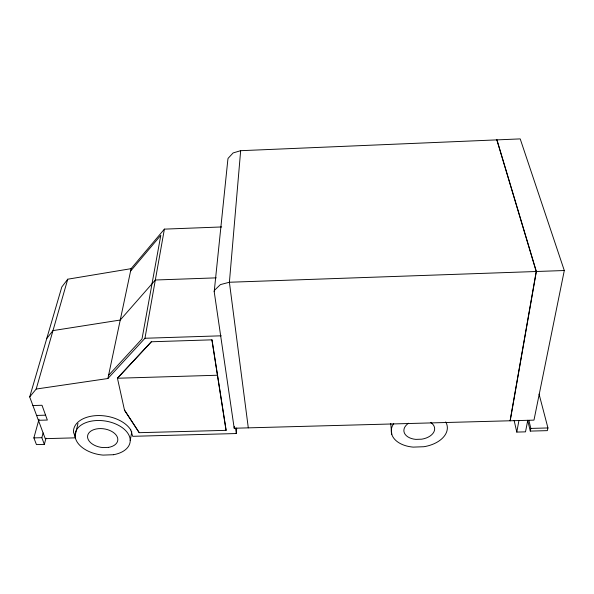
<?xml version="1.0" encoding="UTF-8"?>
<svg xmlns="http://www.w3.org/2000/svg" width="594" height="594" viewBox="0 0 594 594"><rect width="100%" height="100%" fill="white"/><g stroke="black" fill="none" stroke-linecap="round" stroke-linejoin="round"><path stroke-width="0.89" d="M130.821 430.011L132.677 436.315L236.323 433.538L236.687 428.044M234.199 428.237L214.204 291.691L227.844 159.675L228.066 158.375L233.123 152.933L240.659 150.69L520.21 138.899L564.3 270.522L533.976 420.129L234.199 428.237L234.326 426.388M240.659 150.69L229.395 282.247L248.299 427.851M130.22 440.607L131.771 431.704M510.09 420.775L536.226 271.51L496.844 139.887M510.194 420.775L536.352 271.503L496.94 139.88M75.535 437.837L45.233 438.654L29.7 396.918L36.189 389.04L107.893 378.519L144.958 338.261L164.39 229.128L221.688 226.953M214.204 291.691L214.456 290.325L220.419 284.6L229.395 282.247L564.3 270.522M527.769 420.3L525.512 431.853L516.787 432.083L518.926 420.537M539.055 394.074L547.943 427.955L547.349 430.643L530.294 431.096L530.836 428.415L528.898 420.478M107.893 378.519L131.096 268.666L164.39 229.128M75.089 435.848L77.985 423.396M39.011 419.23L33.873 437.904L36.449 444.587L44.357 444.379L45.99 438.157M44.357 444.379L41.84 437.689L43.11 432.944M36.189 389.04L67.753 279.202L131.096 268.666M29.7 396.918L61.791 287.013L67.753 279.202M46.763 338.476L52.977 330.606L120.24 320.032L155.331 280.004L216.261 277.858M130.576 271.116L160.803 235.291L142.011 338.929L108.553 375.363M151.403 341.765L117.449 378.237L124.495 410.142L139.204 432.684L226.151 430.346L212.006 339.835L151.329 341.773L117.397 378.237L217.434 375.237M144.958 338.261L221.25 335.81M32.908 405.531L41.996 405.271L47.342 420.047L38.402 420.292M36.59 415.429L45.575 415.176M33.873 437.904L41.84 437.689M530.836 428.415L547.943 427.955M124.495 410.142L139.256 432.684M75.542 437.867L73.493 432.224A29.975 18.496 8.8 0 1 97.03 415.585A29.975 18.496 8.8 0 1 130.814 430.011M527.724 420.522L530.294 431.096M514.114 420.389L516.787 432.083M211.902 339.835L226.047 430.346M235.543 428.148L236.323 433.538M390.726 423.522L391.773 434.273M445.693 421.911A28.111 17.753 -5.3 0 1 423.871 446.725L413.157 447.119A28.111 17.753 -5.3 0 1 393.733 423.529M430.531 422.386A15.437 9.749 -5.3 0 1 433.85 432.009A15.437 9.749 -5.3 0 1 421.807 439.174L415.867 439.389A15.437 9.749 -5.3 0 1 404.432 433.115A15.437 9.749 -5.3 0 1 408.583 423.225M108.635 447.364L102.918 447.579A15.251 9.37 8.7 0 1 88.625 433.293A15.251 9.37 8.7 0 1 113.268 432.373A15.251 9.37 8.7 0 1 108.635 447.364M113.402 454.722L103.081 455.101A27.777 17.063 8.7 0 1 77.034 429.076A27.777 17.063 8.7 0 1 121.933 427.42A27.777 17.063 8.7 0 1 113.402 454.722"/></g></svg>
